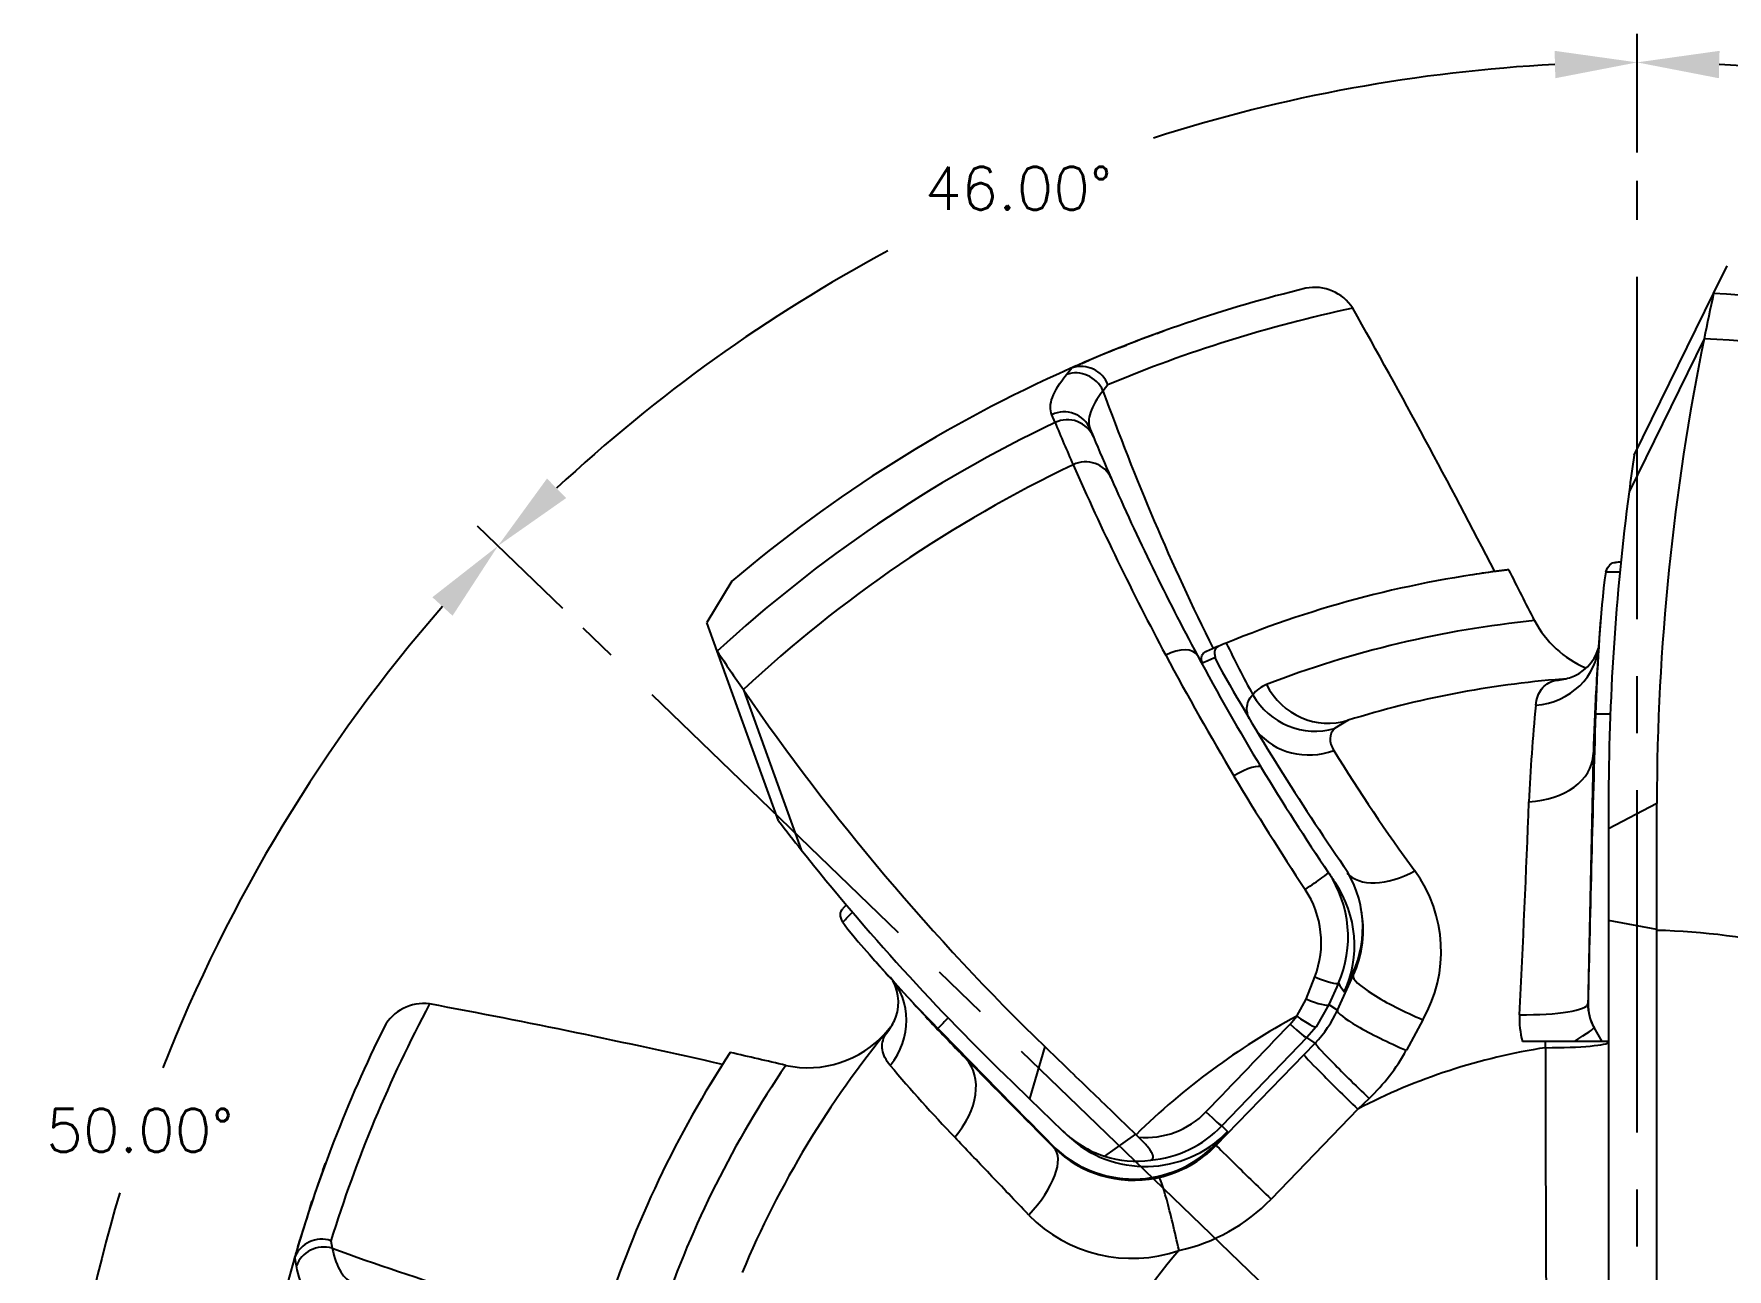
# Model space of a CAD drawing. Extents: x 34 to 102, y 11 to 33.
# Drawn here: x 93.64 to 97.351, y 17.584 to 20.291 of the extents above; entities that cross this region are included whole.
import ezdxf

# ---------------------------------------------------------------- set-up
doc = ezdxf.new("R2010")
doc.units = 0
doc.header["$MEASUREMENT"] = 0
doc.header["$PDMODE"] = 35
doc.linetypes.add('CENTER2', pattern=[1.125, 0.75, -0.125, 0.125, -0.125])
doc.layers.get('Defpoints').update_dxf_attribs({"color": 10, "linetype": 'CONTINUOUS'})
for name, color, linetype in [('CLine', 5, 'CENTER2'), ('Default', 7, 'CONTINUOUS'), ('Dims', 4, 'CONTINUOUS'), ('ODG-42752R1', 7, 'CONTINUOUS')]:
    doc.layers.add(name, color=color, linetype=linetype)
doc.styles.add('RomanS', font='romans')
doc.dimstyles.get("Standard").update_dxf_attribs({"dimtxt": 0.094, "dimasz": 0.18, "dimexe": 0.0625, "dimexo": 0.0625, "dimgap": 0.09, "dimtad": 0, "dimtih": 1, "dimtoh": 1, "dimdec": 4, "dimzin": 4, "dimdsep": 46, "dimtxsty": 'RomanS', "dimcen": 0.09, "dimazin": 1, "dimtfac": 1, "dimtdec": 4, "dimtofl": 0, "dimtmove": 0, "dimatfit": 1, "dimfxl": 1, "dimtfill": 1, "dimtolj": 1, "dimtzin": 0, "dimarcsym": 0})

# ---------------------------------------------------------------- blocks, each defined once
blk = doc.blocks.new('SE')
at = {"layer": 'ODG-42752R1', "color": 7, "linetype": 'Continuous'}
for p, q in [((8.2381, 8.7745), (8.2677, 8.8349)), ((8.064, 8.4199), (8.2381, 8.7745)), ((7.0176, 8.6864), (7.0336, 8.6922)), ((6.9353, 8.6549), (6.9512, 8.6612)), ((8.2173, 8.6748), (8.0528, 8.3398)), ((8.2173, 8.6748), (8.2174, 8.6751)), ((6.8198, 8.5965), (6.832, 8.6114)), ((6.832, 8.6114), (6.8283, 8.6099)), ((6.8538, 8.621), (6.8695, 8.6278)), ((6.9107, 8.574), (6.9, 8.5613)), ((6.7949, 8.4913), (6.7877, 8.5087)), ((6.7949, 8.4913), (6.7949, 8.4913)), ((6.8718, 8.4771), (6.8789, 8.4599)), ((8.0021, 8.1644), (7.9986, 8.1469)), ((6.0865, 8.1436), (6.0319, 8.0534)), ((6.0547, 7.9902), (6.0319, 8.0534)), ((6.1889, 7.6186), (6.0547, 7.9902)), ((7.1511, 8.0004), (7.1537, 8.0015)), ((7.1461, 7.9768), (7.1445, 7.9761)), ((7.1535, 7.9595), (7.1461, 7.9768)), ((6.112, 7.9059), (6.1119, 7.9062)), ((6.112, 7.9059), (6.2388, 7.5549)), ((7.8898, 7.9262), (7.9059, 7.9292)), ((7.4371, 7.839), (7.4076, 7.821)), ((8.1136, 7.6565), (8.0079, 7.601)), ((8.0079, 7.6543), (8.0079, 7.601)), ((8.0079, 7.601), (8.0079, 7.3999)), ((6.3298, 7.3966), (6.3399, 7.382)), ((8.0079, 7.3999), (8.0079, 6.2448)), ((8.1135, 7.3802), (8.0079, 7.3999)), ((8.1135, 7.3787), (8.1135, 7.3802)), ((7.3449, 7.2282), (7.3642, 7.2766)), ((7.4136, 7.2035), (7.4479, 7.2794)), ((7.4471, 7.284), (7.4287, 7.2435)), ((7.4157, 7.2627), (7.3952, 7.216)), ((7.3246, 7.1907), (7.3449, 7.2282)), ((7.3952, 7.216), (7.3669, 7.1674)), ((7.3952, 7.216), (7.4136, 7.2035)), ((7.9627, 7.2179), (7.9629, 7.2179)), ((6.4231, 7.1504), (6.4321, 7.1639)), ((7.3098, 7.1731), (7.3246, 7.1907)), ((7.3669, 7.1674), (7.3469, 7.1439)), ((7.6009, 7.1828), (7.5647, 7.1158)), ((7.9936, 7.1353), (7.9762, 7.1657)), ((7.3469, 7.1439), (7.1604, 6.95)), ((7.3405, 7.1066), (7.3648, 7.1318)), ((7.3648, 7.1318), (7.3469, 7.1439)), ((7.9331, 7.1353), (7.8189, 7.1353)), ((7.8697, 7.1215), (7.87, 7.1353)), ((7.9936, 7.1353), (7.9331, 7.1353)), ((8.0079, 7.1353), (7.9936, 7.1353)), ((6.7725, 7.124), (6.739, 7.0093)), ((7.1482, 6.9078), (7.3405, 7.1066)), ((6.7007, 7.0464), (6.739, 7.0093)), ((6.739, 7.0093), (6.8114, 6.9394)), ((7.4581, 6.987), (7.2682, 6.7898)), ((7.4829, 7.0105), (7.4581, 6.987)), ((6.8211, 6.9301), (6.8114, 6.9394)), ((7.1604, 6.95), (7.173, 6.9378)), ((6.9712, 6.932), (6.9033, 6.8836)), ((6.9723, 6.9309), (6.9712, 6.932)), ((6.978, 6.9254), (6.9723, 6.9309)), ((7.173, 6.9378), (7.1467, 6.9105)), ((5.1906, 6.8526), (5.1965, 6.8687)), ((5.1618, 6.7693), (5.1672, 6.7856)), ((5.1354, 6.6851), (5.1403, 6.7015)), ((5.208, 6.6985), (5.2109, 6.6821)), ((5.1288, 6.6622), (5.1276, 6.6584)), ((5.1323, 6.6433), (5.1288, 6.6622))]:
    blk.add_line(p, q, dxfattribs=at)
for centre, radius, start, end in [((8.0704, 5.8105), 3.0625, 103.7137, 113.9274), ((7.3638, 8.6886), 0.099, 32.5927, 101.3075), ((13.3608, 7.6545), 5.2438, 167.6672, 168.7767), ((8.0704, 5.8105), 2.9688, 69.4448, 86.7615), ((8.0703, 5.8106), 2.9969, 102.0011, 112.7643), ((-7.5079, 0.3076), 17.1696, 27.23425, 29.42191), ((8.0704, 5.8105), 3.0625, 110.1066, 111.7557), ((8.0704, 5.8105), 3.0625, 111.7557, 113.4063), ((13.2606, 7.6469), 5.147, 168.4794, 179.893), ((8.0704, 5.8105), 2.8684, 69.5243, 87.0627), ((8.0704, 5.8105), 3.0625, 113.9274, 130.3765), ((8.0704, 5.8105), 3.0625, 113.4063, 113.9274), ((6.8517, 8.5511), 0.0634, 21.2056, 108.0584), ((11.8734, 10.3514), 5.2858, 199.7959, 206.459), ((6.8219, 8.4355), 0.0621, 23.2405, 115.8215), ((8.0704, 5.8105), 2.9688, 115.4448, 132.7615), ((11.9128, 10.6276), 5.5459, 202.6561, 203.694), ((11.9179, 10.5658), 5.4613, 202.6813, 203.7112), ((8.0704, 5.8105), 2.8684, 115.5243, 133.0627), ((12.4876, 10.8906), 6.1779, 203.78535, 208.09203), ((13.2579, 7.6543), 5.25, 171.6147, 172.4975), ((11.9535, 10.5811), 5.5, 203.7076, 208.2095), ((13.2579, 7.6543), 5.25, 172.4975, 180), ((8.0704, 5.8105), 2.375, 96.7973, 112.2846), ((8.0704, 5.8105), 2.375, 97.5512, 98.8804), ((-6.4299, 0.8779), 15.9794, 26.69827, 27.1467), ((7.9557, 13.1642), 5.0001, 270.5321, 270.902), ((8.0704, 5.8105), 2.375, 90.8576, 91.1332), ((12.1614, 7.7262), 4.184, 174.2291, 178.2731), ((8.0704, 5.8105), 2.258, 95.7055, 111.0806), ((8.0478, 8.1633), 0.228, 207.6795, 246.8484), ((14.6912, 7.5439), 6.7206, 175.59602, 176.97029), ((10.419, 10.8971), 5.2438, 213.6672, 214.7767), ((12.6242, 10.9631), 6.3325, 208.08865, 210.83825), ((11.9535, 10.5811), 5.5, 208.2095, 211.1565), ((8.0704, 5.8105), 2.375, 112.7718, 113.4512), ((8.1172, 5.697), 2.4978, 112.2895, 112.6883), ((12.049, 10.4503), 5.4563, 206.5892, 207.927), ((7.8934, 8.0239), 0.0962, 287.26, 343.7271), ((8.6521, 4.5981), 3.6991, 114.0504, 114.5029), ((12.0219, 10.6869), 5.5804, 209.2584, 214.5909), ((10.3548, 10.8197), 5.147, 214.4794, 225.8929), ((7.284, 7.8515), 0.0708, 111.3669, 142.1606), ((8.0704, 5.8105), 2.125, 94.4398, 107.3392), ((7.9051, 7.979), 0.0497, 270.8661, 290.1131), ((11.385, 7.515), 3.5545, 174.2389, 177.6535), ((12.1375, 7.6633), 4.1642, 176.7488, 178.629), ((89.584, 5.4324), 81.6406, 178.301454, 178.746873), ((14.4718, 7.4617), 6.5043, 176.55657, 177.34499), ((8.1573, -7.0006), 14.854, 90.56192, 90.68678), ((10.5048, 9.67), 3.6336, 211.474, 216.4939), ((161.1716, 4.1778), 153.2391, 178.659384, 178.863208), ((11.9535, 10.5811), 5.5, 211.1565, 214.0061), ((12.8065, 11.0722), 6.5451, 210.84001, 213.41024), ((-36.581, 9.3883), 44.448, 357.17014, 357.77227), ((10.3476, 10.8229), 5.25, 217.6147, 218.4975), ((10.3476, 10.8229), 5.25, 218.4975, 226), ((11.9535, 10.5811), 5.5, 214.0061, 214.2814), ((7.1852, 7.3642), 0.2519, 336.2224, 33.9751), ((7.229, 7.3845), 0.2401, 335.2662, 34.0269), ((7.3414, 7.3326), 0.2996, 330.0171, 36.0521), ((7.1683, 7.352), 0.2099, 338.9362, 33.6332), ((7.2054, 7.3457), 0.2456, 335.4033, 34.0463), ((8.0704, 5.8105), 2.375, 136.8576, 137.1325), ((7.2353, 7.379), 0.2347, 334.9043, 11.5861), ((2.7715, 10.7724), 4.9049, 316.5083, 316.8843), ((9.2676, 9.8401), 3.8228, 220.017, 224.444), ((8.0704, 5.8105), 1.5688, 66.0095, 88.423), ((11.4136, 11.7647), 6.7053, 221.64061, 223.02146), ((7.2256, 7.2429), 0.2253, 9.3419, 10.5247), ((6.3553, 7.2208), 0.0963, 333.2185, 29.5681), ((12.1817, 10.4795), 5.75, 214.01722, 214.2484), ((8.0703, 5.8106), 2.9969, 152.0011, 162.7643), ((5.4114, 7.1192), 0.099, 82.5927, 151.3075), ((2.2723, -9.6603), 17.1696, 77.23425, 79.42191), ((7.1829, 7.308), 0.2533, 315.8978, 335.6242), ((8.0629, 7.2159), 0.1003, 178.8352, 209.882), ((8.063, 7.2155), 0.1001, 178.665, 209.8883), ((8.0704, 5.8105), 3.0625, 153.7137, 163.9274), ((8.0704, 5.8105), 2.125, 140.4398, 157.3392), ((6.3945, 7.1987), 0.0512, 317.2171, 335.8346), ((9.4796, 9.9445), 4.0496, 222.855, 224.6638), ((17.3463, -3.0263), 14.854, 136.56188, 136.68673), ((11.3295, 11.5623), 6.5043, 222.55643, 223.34486), ((51.4611, 50.96), 62.7392, 224.272809, 224.600332), ((8.0704, 5.8105), 1.5688, 118.3832, 134.423), ((-54.1174, 65.8209), 84.9286, 316.146319, 316.32601), ((8.0006, 7.1839), 0.188, 176.9611, 194.9695), ((6.2536, 7.3056), 0.228, 257.6795, 318.3368), ((8.0704, 5.8105), 2.375, 146.7973, 162.2846), ((2.5284, -8.468), 15.9794, 76.69827, 77.1467), ((48.5315, 48.4153), 58.868, 224.57697, 224.843826), ((8.0704, 5.8105), 1.3263, 98.7019, 117.4926), ((7.1967, 7.3172), 0.4195, 313.016, 331.3017), ((114.1059, 7.083), 106.2362, 179.979191, 180.476389), ((8.0704, 5.8105), 2.258, 145.7055, 161.0806), ((8.0704, 5.8105), 2.375, 147.5512, 148.8804), ((9.0722, 9.3108), 3.4535, 220.1754, 223.6902), ((6.9937, 7.1081), 0.1834, 265.1007, 316.0054), ((6.979, 7.1116), 0.2403, 225.7743, 251.6297), ((6.9815, 7.1226), 0.2486, 275.2309, 316.0273), ((6.9665, 7.0836), 0.2499, 224.8921, 316.1491), ((6.9147, 6.9857), 0.1478, 212.0411, 214.0227), ((6.9672, 7.0797), 0.2487, 225.2921, 281.3537), ((6.9932, 7.1104), 0.2492, 226.3201, 316.1768), ((6.9676, 7.0824), 0.2512, 282.6756, 315.983), ((7.0565, 6.8563), 0.1052, 29.3558, 31.0439), ((6.9718, 7.0919), 0.2193, 251.8003, 278.487), ((8.0704, 5.8105), 3.0625, 160.1066, 161.7557), ((6.9672, 7.0797), 0.2487, 281.3537, 282.9019), ((8.0704, 5.8105), 3.0625, 161.7557, 163.4063), ((6.9632, 6.9762), 0.3163, 224.4009, 289.0559), ((6.9818, 7.0661), 0.398, 282.2797, 316.024), ((8.0704, 5.8105), 3.0625, 163.4063, 163.9274), ((5.1876, 6.6385), 0.0634, 71.2056, 158.0584), ((7.0364, 11.6427), 5.2858, 249.7959, 256.459), ((8.0704, 5.8105), 3.0625, 163.9274, 180.3765), ((8.0704, 5.8105), 1.3263, 139.1943, 167.4926)]:
    blk.add_arc(centre, radius, start, end, dxfattribs=at)
for centre, major_axis, ratio, start_param, end_param in [((6.8449, 8.5405), (0.0487, -0.0391), 0.924504, 1.071639, 2.63697), ((6.814, 8.4532), (0.0577, 0.0239), 0.982828, 0, 1.621155), ((6.8604, 8.3446), (0.0572, 0.0251), 0.964315, 0, 1.601373), ((7.0516, 7.9517), (0.0551, 0.0295), 0.526971, 0, 1.545349), ((7.8328, 8.0168), (-0.1544, 0.0137), 0.938628, 1.754864, 3.164043), ((7.3909, 7.9869), (-0.0462, 0.148), 0.965196, 1.744782, 3.141593), ((7.8766, 8.0804), (-0.0457, 0.1481), 0.960797, 2.918749, 3.138922), ((7.3595, 7.9669), (-0.1142, 0.1048), 0.962871, 1.255339, 2.615809), ((7.359, 7.9107), (-0.1341, -0.0777), 0.936969, 0.147751, 1.384784), ((7.8196, 7.7686), (0.1549, -0.004), 0.698751, 4.819756, 6.267937), ((7.1933, 7.7032), (0.0535, 0.0323), 0.240853, 0, 1.544242), ((7.3423, 7.4701), (0.0518, 0.035), 0.031, 4.706746, 6.283185), ((7.5584, 7.5969), (0.1279, 0.0876), 0.570374, 3.214886, 4.524741), ((6.3184, 7.1723), (-0.1171, -0.1016), 0.938639, 1.754707, 3.163509), ((7.3586, 7.2881), (0.0572, -0.0252), 0.134062, 4.867812, 6.247961), ((7.5894, 7.2164), (-0.1412, 0.0639), 0.168957, 0.035416, 1.728303), ((7.3381, 7.2414), (0.0572, -0.0251), 0.152032, 4.896646, 6.247868), ((7.5551, 7.1405), (-0.1413, 0.0636), 0.121029, 0.035165, 1.693002), ((7.8077, 7.2212), (0.155, -0.0032), 0.175889, 4.748902, 6.281314), ((6.3031, 7.248), (-0.1382, 0.0701), 0.960823, 2.919661, 3.139088), ((7.302, 7.1872), (0.0451, -0.0433), 0.078051, 4.962514, 6.248172), ((7.3169, 7.2049), (0.0501, -0.0373), 0.112283, 4.949277, 6.247561), ((7.8416, 7.0887), (0.1344, 0.0772), 0.044312, 5.43486, 6.283185), ((7.4762, 7.0242), (-0.1114, 0.1078), 0.033523, 0.034926, 1.663396), ((7.8679, 7.1336), (0.14, 0), 0.08616, 4.725575, 6.283185), ((6.4877, 6.9903), (0.1105, 0.1087), 0.69875, 4.819697, 6.267874), ((7.4519, 6.999), (-0.1114, 0.1078), 0.02768, 0.03492, 1.653566), ((7.1155, 6.9934), (0.045, -0.0434), 0.03334, 4.972104, 6.248259), ((6.6818, 6.7942), (0.11, 0.1092), 0.433218, 4.787777, 6.274506), ((7.2597, 6.8002), (-0.1115, 0.1077), 0.010141, 0.034908, 1.657473), ((7.0563, 6.6861), (-0.0338, 0.1513), 0.052072, 4.642347, 6.248532), ((5.1914, 6.6266), (0.0613, 0.0122), 0.924504, 1.071639, 2.63697)]:
    blk.add_ellipse(centre, major_axis=major_axis, ratio=ratio, start_param=start_param, end_param=end_param, dxfattribs=at)
for points, knots in [([(6.7877, 8.5087), (6.7833, 8.5193), (6.7839, 8.532), (6.7946, 8.5613), (6.8047, 8.578), (6.8198, 8.5965)], [0, 0, 0, 0, 0.5, 0.5, 1, 1, 1, 1]), ([(6.9, 8.5613), (6.8863, 8.5437), (6.8772, 8.5277), (6.8679, 8.4996), (6.8675, 8.4874), (6.8718, 8.4771)], [0, 0, 0, 0, 0.5, 0.5, 1, 1, 1, 1]), ([(8.0021, 8.1644), (8.0042, 8.1712), (8.0071, 8.1763), (8.0141, 8.1832), (8.0184, 8.185), (8.0234, 8.1851)], [0, 0, 0, 0, 0.5, 0.5, 1, 1, 1, 1]), ([(7.1179, 7.9641), (7.1159, 7.9706), (7.1155, 7.976), (7.118, 7.9844), (7.1208, 7.9874), (7.1252, 7.9894)], [0, 0, 0, 0, 0.5, 0.5, 1, 1, 1, 1]), ([(7.1537, 8.0015), (7.1493, 7.9997), (7.1464, 7.9967), (7.1439, 7.9885), (7.1442, 7.9832), (7.1461, 7.9768)], [0, 0, 0, 0, 0.5, 0.5, 1, 1, 1, 1]), ([(7.8484, 7.8718), (7.85, 7.8865), (7.8542, 7.8983), (7.8679, 7.9163), (7.8774, 7.9226), (7.8898, 7.9262)], [0, 0, 0, 0, 0.5, 0.5, 1, 1, 1, 1]), ([(7.22, 7.8429), (7.2189, 7.8454), (7.2181, 7.8478), (7.2157, 7.8558), (7.2151, 7.8612), (7.2158, 7.8767), (7.22, 7.8862), (7.2281, 7.8949)], [0.1431984, 0.1431984, 0.1431984, 0.1431984, 0.25, 0.25, 0.5, 0.5, 1, 1, 1, 1]), ([(7.4076, 7.821), (7.4011, 7.8145), (7.3978, 7.8073), (7.3973, 7.7952), (7.3979, 7.791), (7.4007, 7.7822), (7.4028, 7.7776), (7.4057, 7.7728)], [0, 0, 0, 0, 0.5, 0.5, 0.75, 0.75, 1, 1, 1, 1]), ([(8.1135, 7.3802), (8.1136, 7.4028), (8.1136, 7.4254), (8.1136, 7.4711), (8.1136, 7.4941), (8.1136, 7.5403), (8.1136, 7.5635), (8.1136, 7.6099), (8.1136, 7.6332), (8.1136, 7.6565)], [0, 0, 0, 0, 0.25, 0.25, 0.5, 0.5, 0.75, 0.75, 1, 1, 1, 1]), ([(6.3298, 7.3966), (6.3263, 7.4029), (6.3246, 7.4085), (6.3246, 7.4183), (6.3263, 7.4226), (6.3297, 7.4263)], [0, 0, 0, 0, 0.5, 0.5, 1, 1, 1, 1]), ([(7.4661, 7.4231), (7.4661, 7.4232), (7.466, 7.4236), (7.4658, 7.4248), (7.4655, 7.4263), (7.4655, 7.4267)], [0.5829607, 0.5829607, 0.5829607, 0.5829607, 0.643423, 0.9226458, 1, 1, 1, 1]), ([(8.1134, 6.3647), (8.1135, 6.5337), (8.1135, 6.7027), (8.1135, 7.0407), (8.1135, 7.2097), (8.1135, 7.3787)], [0, 0, 0, 0, 0.5, 0.5, 1, 1, 1, 1]), ([(6.4335, 7.0828), (6.424, 7.0942), (6.4184, 7.1054), (6.415, 7.1278), (6.417, 7.139), (6.4231, 7.1504)], [0, 0, 0, 0, 0.5, 0.5, 1, 1, 1, 1]), ([(6.9712, 6.932), (6.955, 6.9477), (6.9387, 6.9634), (6.9058, 6.9952), (6.8893, 7.0111), (6.8561, 7.0432), (6.8394, 7.0593), (6.806, 7.0916), (6.7893, 7.1078), (6.7725, 7.124)], [0, 0, 0, 0, 0.25, 0.25, 0.5, 0.5, 0.75, 0.75, 1, 1, 1, 1]), ([(6.7373, 6.7549), (6.7072, 6.7866), (6.6786, 6.8165), (6.6245, 6.8733), (6.599, 6.9001), (6.575, 6.9252)], [0, 0, 0, 0, 0.5, 0.5, 1, 1, 1, 1]), ([(7.0041, 6.875), (7.0059, 6.8753), (7.0073, 6.8759), (7.0093, 6.8778), (7.0099, 6.8791), (7.0101, 6.8823), (7.0097, 6.8843), (7.0082, 6.8886), (7.007, 6.8909), (7.0041, 6.8959), (7.0023, 6.8984), (6.9983, 6.9037), (6.9961, 6.9064), (6.9889, 6.9146), (6.9836, 6.92), (6.978, 6.9254)], [0, 0, 0, 0, 0.125, 0.125, 0.25, 0.25, 0.375, 0.375, 0.5, 0.5, 0.625, 0.625, 0.75, 0.75, 1, 1, 1, 1]), ([(5.2109, 6.6821), (5.2156, 6.6603), (5.2219, 6.6431), (5.2375, 6.6179), (5.2466, 6.6098), (5.2572, 6.6064)], [0, 0, 0, 0, 0.5, 0.5, 1, 1, 1, 1]), ([(5.1789, 6.5623), (5.1681, 6.5657), (5.1587, 6.5743), (5.1431, 6.6014), (5.1368, 6.6198), (5.1323, 6.6433)], [0, 0, 0, 0, 0.5, 0.5, 1, 1, 1, 1])]:
    blk.add_open_spline(points, degree=3, knots=knots, dxfattribs=at)
for points in [[(7.7893, 8.1688), (7.7789, 8.1676), (7.7686, 8.1663), (7.7583, 8.1649)], [(6.0831, 7.1111), (6.0774, 7.1024), (6.0718, 7.0936), (6.0662, 7.0848)]]:
    blk.add_rational_spline(points, [0.999603161599, 0.999588739652, 0.999588739652, 0.999603161599], degree=3, dxfattribs=at)
blk = doc.blocks.new('*D604')
at = {"layer": 'Defpoints', "color": 0, "transparency": 16777216}
for p in [(96.2355, 20.1053), (97.1532, 19.969), (94.8439, 18.9887), (97.1531, 16.7586), (97.1532, 16.7586)]:
    blk.add_point(p, dxfattribs=at)
at = {"layer": 'Dims', "color": 0, "lineweight": -2, "transparency": 16777216}
for p, q in [((97.1532, 20.0315), (97.1532, 20.2913)), ((94.7989, 19.0321), (94.612, 19.2126))]:
    blk.add_line(p, q, dxfattribs=at)
for start, end in [(92.9723, 107.7859), (118.2337, 133.0277)]:
    blk.add_arc((97.1532, 16.7586), 3.4702, start, end, dxfattribs=at)
at = {"layer": 'Dims', "color": 0, "transparency": 16777216}
for points in [[(96.9725, 20.2541), (96.974, 20.1941), (97.1532, 20.2288)], [(94.8063, 19.274), (94.7643, 19.3168), (94.6569, 19.1692)]]:
    blk.add_solid(points, dxfattribs=at)
at = {"layer": 'Dims', "color": 0, "transparency": 16777216, "insert": (95.7973, 19.9529), "char_height": 0.094, "attachment_point": 5, "style": 'RomanS', "bg_fill": 3, "box_fill_scale": 1.25, "bg_fill_color": 256, "bg_fill_true_color": 13158600, "bg_fill_transparency": 0}
blk.add_mtext('\\A1;46.00°', dxfattribs=at)
blk = doc.blocks.new('*D605')
at = {"layer": 'Defpoints', "color": 0, "transparency": 16777216}
for p in [(94.8439, 18.9887), (94.0705, 18.352), (97.1531, 16.7586), (97.1532, 16.7586), (93.9604, 16.4231)]:
    blk.add_point(p, dxfattribs=at)
at = {"layer": 'Dims', "color": 0, "lineweight": -2, "transparency": 16777216}
for p, q in [((94.7989, 19.0321), (94.612, 19.2126)), ((93.8983, 16.4165), (93.6399, 16.3894))]:
    blk.add_line(p, q, dxfattribs=at)
for start, end in [(138.9723, 158.5895), (163.3761, 183.0277)]:
    blk.add_arc((97.1531, 16.7586), 3.4701, start, end, dxfattribs=at)
at = {"layer": 'Dims', "color": 0, "transparency": 16777216}
for points in [[(94.5132, 19.0568), (94.5574, 19.0162), (94.6569, 19.1692)], [(93.7178, 16.5777), (93.658, 16.573), (93.702, 16.3959)]]:
    blk.add_solid(points, dxfattribs=at)
at = {"layer": 'Dims', "color": 0, "transparency": 16777216, "insert": (93.8721, 17.8884), "char_height": 0.094, "attachment_point": 5, "style": 'RomanS', "bg_fill": 3, "box_fill_scale": 1.25, "bg_fill_color": 256, "bg_fill_true_color": 13158600, "bg_fill_transparency": 0}
blk.add_mtext('\\A1;50.00°', dxfattribs=at)
blk = doc.blocks.new('*D609')
at = {"layer": 'Defpoints', "color": 0, "transparency": 16777216}
for p in [(99.8147, 18.5538), (100.6244, 16.799), (97.1532, 16.7586), (97.1532, 16.7586), (100.2391, 15.8738)]:
    blk.add_point(p, dxfattribs=at)
at = {"layer": 'Dims', "color": 0, "lineweight": -2, "transparency": 16777216}
for p, q in [((99.8665, 18.5888), (100.083, 18.7348)), ((100.2992, 15.8565), (100.5502, 15.7846))]:
    blk.add_line(p, q, dxfattribs=at)
for start, end in [(11.2973, 31.0288), (346.9712, 6.7172)]:
    blk.add_arc((97.1532, 16.7586), 3.4714, start, end, dxfattribs=at)
at = {"layer": 'Dims', "color": 0, "transparency": 16777216}
for points in [[(100.1026, 18.5319), (100.1532, 18.5642), (100.0311, 18.6998)], [(100.5643, 15.9685), (100.5062, 15.9836), (100.4902, 15.8018)]]:
    blk.add_solid(points, dxfattribs=at)
at = {"layer": 'Dims', "color": 0, "transparency": 16777216, "insert": (100.5819, 17.3017), "char_height": 0.094, "attachment_point": 5, "style": 'RomanS', "bg_fill": 3, "box_fill_scale": 1.25, "bg_fill_color": 256, "bg_fill_true_color": 13158600, "bg_fill_transparency": 0}
blk.add_mtext('\\A1;50.00°', dxfattribs=at)
blk = doc.blocks.new('*D610')
at = {"layer": 'Defpoints', "color": 0, "transparency": 16777216}
for p in [(97.1532, 19.969), (99.2577, 19.5178), (99.8147, 18.5538), (97.1532, 16.7586), (97.1532, 16.7586)]:
    blk.add_point(p, dxfattribs=at)
at = {"layer": 'Dims', "color": 0, "lineweight": -2, "transparency": 16777216}
for p, q in [((97.1532, 20.0315), (97.1532, 20.2913)), ((99.8665, 18.5888), (100.0819, 18.7341))]:
    blk.add_line(p, q, dxfattribs=at)
for start, end in [(67.2835, 87.0277), (36.9723, 57.5082)]:
    blk.add_arc((97.1532, 16.7586), 3.4702, start, end, dxfattribs=at)
at = {"layer": 'Dims', "color": 0, "transparency": 16777216}
for points in [[(97.3323, 20.1941), (97.3339, 20.2541), (97.1532, 20.2288)], [(99.95, 18.8631), (99.9012, 18.8283), (100.0301, 18.6991)]]:
    blk.add_solid(points, dxfattribs=at)
at = {"layer": 'Dims', "color": 0, "transparency": 16777216, "insert": (98.7823, 19.8226), "char_height": 0.094, "attachment_point": 5, "style": 'RomanS', "bg_fill": 3, "box_fill_scale": 1.25, "bg_fill_color": 256, "bg_fill_true_color": 13158600, "bg_fill_transparency": 0}
blk.add_mtext('\\A1;56.00°', dxfattribs=at)

msp = doc.modelspace()

# ---------------------------------------------------------------- linework, layer by layer
at = {"layer": 'CLine'}
for p, q in [((97.15318, 16.75864), (97.15318, 19.96896)), ((97.15314, 16.75864), (94.84385, 18.98869))]:
    msp.add_line(p, q, dxfattribs=at)

# ---------------------------------------------------------------- block references
at = {"layer": 'Default'}
msp.add_blockref('SE', (89.08281, 10.9481), dxfattribs=at)

# ---------------------------------------------------------------- next in the draw order: dimensions: what is measured, and where the dimension line sits
at = {"layer": 'Dims'}
dim = msp.add_angular_dim_2l(base=(96.23555, 20.10525), line1=((97.15314, 16.75864), (94.84385, 18.98869)), line2=((97.15318, 16.75864), (97.15318, 19.96896)), dimstyle='Standard', dxfattribs=at)
dim.commit()
dim.dimension.update_dxf_attribs({"geometry": '*D604', "text_midpoint": (95.79728, 19.95292)})

# ---------------------------------------------------------------- next in the draw order: dimensions: what is measured, and where the dimension line sits
dim = msp.add_angular_dim_2l(base=(94.07046, 18.352), line1=((97.15318, 16.75864), (93.96045, 16.42307)), line2=((97.15314, 16.75864), (94.84385, 18.98869)), dimstyle='Standard', dxfattribs=at)
dim.commit()
dim.dimension.update_dxf_attribs({"geometry": '*D605', "text_midpoint": (93.87208, 17.8884)})

# ---------------------------------------------------------------- next in the draw order: dimensions: what is measured, and where the dimension line sits
dim = msp.add_angular_dim_2l(base=(100.6244, 16.79903), line1=((97.15318, 16.75864), (99.81466, 18.55383)), line2=((97.15318, 16.75864), (100.23914, 15.87375)), dimstyle='Standard', dxfattribs=at)
dim.commit()
dim.dimension.update_dxf_attribs({"geometry": '*D609', "text_midpoint": (100.58189, 17.30169)})

# ---------------------------------------------------------------- next in the draw order: dimensions: what is measured, and where the dimension line sits
dim = msp.add_angular_dim_2l(base=(99.25767, 19.51784), line1=((97.15318, 16.75864), (97.15318, 19.96896)), line2=((97.15318, 16.75864), (99.81466, 18.55383)), dimstyle='Standard', dxfattribs=at)
dim.commit()
dim.dimension.update_dxf_attribs({"geometry": '*D610', "text_midpoint": (98.78233, 19.82261)})

doc.saveas('drawing.dxf')
